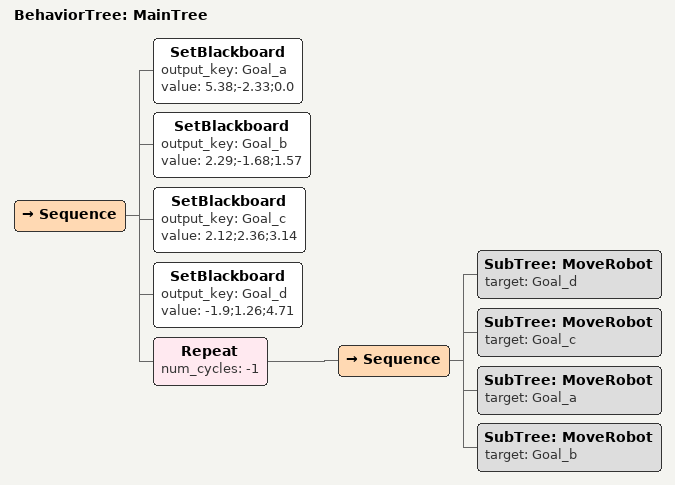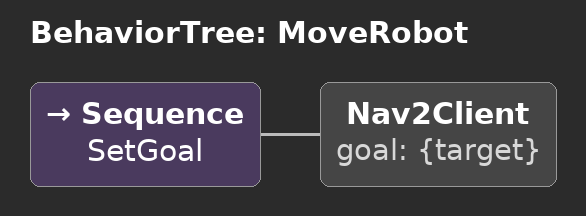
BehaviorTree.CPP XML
<root main_tree_to_execute = "MainTree" >
  <BehaviorTree ID="MainTree">
    <Sequence>
      <SetBlackboard output_key="Goal_a" value="5.38;-2.33;0.0" />
      <SetBlackboard output_key="Goal_b" value="2.29;-1.68;1.57" />
      <SetBlackboard output_key="Goal_c" value="2.12;2.36;3.14" />
      <SetBlackboard output_key="Goal_d" value="-1.9;1.26;4.71" />
      <Repeat num_cycles="-1">
        <Sequence>
          <SubTree ID="MoveRobot" target="Goal_d" />
          <SubTree ID="MoveRobot" target="Goal_c" />
          <SubTree ID="MoveRobot" target="Goal_a" />
          <SubTree ID="MoveRobot" target="Goal_b" />
        </Sequence>
      </Repeat>
    </Sequence>
  </BehaviorTree>

  <BehaviorTree ID="MoveRobot">
    <Sequence name="SetGoal">
      <Nav2Client goal="{target}" />
    </Sequence>
  </BehaviorTree>

</root>
